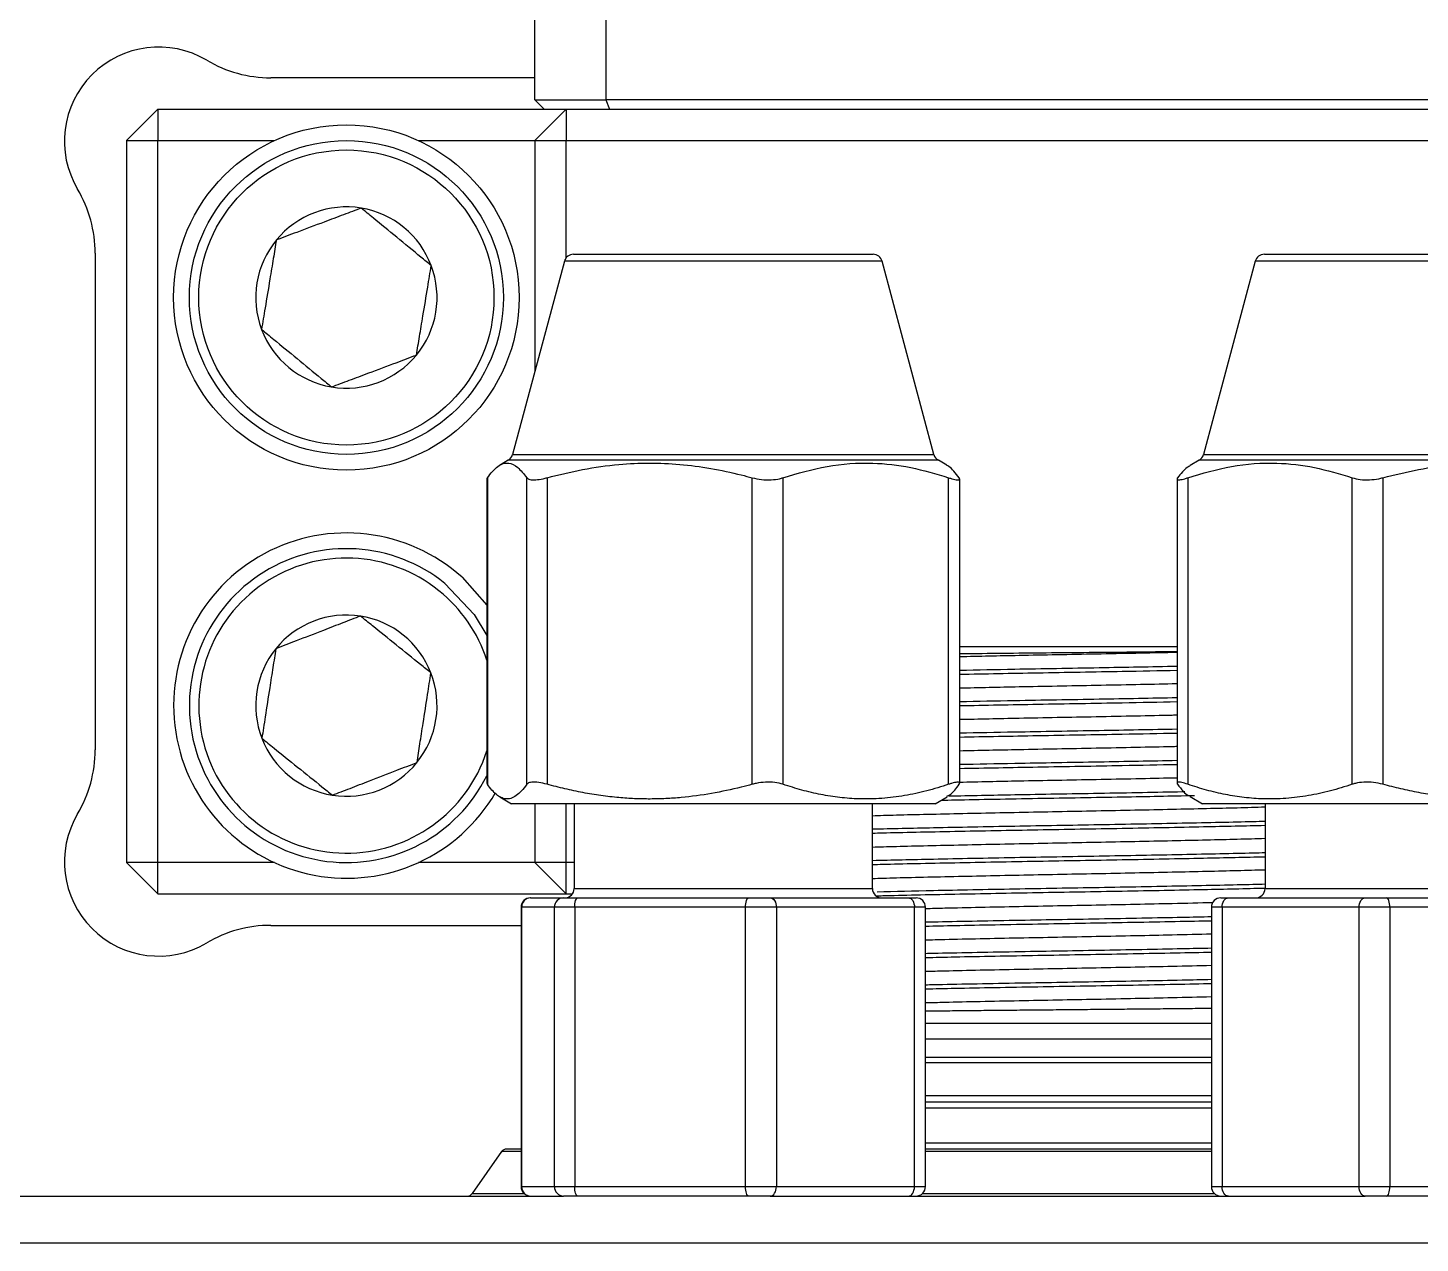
# Model space of a CAD drawing. Header units: millimetres. Extents: x 0 to 279, y 0 to 216.
# Drawn here: x 37.29 to 44.68, y 114.85 to 121.31 of the extents above; entities that cross this region are included whole.
import ezdxf

# ---------------------------------------------------------------- set-up
doc = ezdxf.new("R2010")
doc.units = ezdxf.units.MM

msp = doc.modelspace()

# ---------------------------------------------------------------- linework, layer by layer
at = {"color": 7, "linetype": 'Continuous', "lineweight": 25}
for p, q in [((39.9806, 120.9248), (39.9806, 121.6831)), ((40.3574, 121.6831), (40.3574, 120.9248)), ((39.9806, 121.0414), (38.5792, 121.0414)), ((39.9806, 120.9248), (40.3574, 120.9248)), ((40.0306, 120.8748), (39.9806, 120.9248)), ((45.2705, 120.9248), (40.3574, 120.9248)), ((40.3574, 120.9248), (40.3761, 120.8748)), ((37.814, 120.7081), (37.9806, 120.8748)), ((37.9806, 120.8748), (37.9806, 120.7081)), ((37.9806, 120.8748), (40.0306, 120.8748)), ((39.9806, 120.7081), (40.1473, 120.8748)), ((40.0306, 120.8748), (40.1473, 120.8748)), ((40.1473, 120.8748), (45.4806, 120.8748)), ((40.1473, 120.8748), (40.1473, 120.7081)), ((37.814, 120.7081), (37.9806, 120.7081)), ((37.814, 120.7081), (37.814, 116.8748)), ((37.9806, 116.8748), (37.9806, 120.7081)), ((37.9806, 120.7081), (38.5988, 120.7081)), ((39.3625, 120.7081), (39.9806, 120.7081)), ((39.9806, 120.7081), (40.1473, 120.7081)), ((39.9806, 120.7081), (39.9806, 119.4821)), ((40.1473, 120.0861), (40.1473, 120.7081)), ((40.1473, 120.7081), (45.4806, 120.7081)), ((37.6473, 120.1096), (37.6473, 117.4733)), ((40.1857, 120.1041), (41.7756, 120.1041)), ((43.8523, 120.1041), (45.4423, 120.1041)), ((40.1374, 120.067), (39.8624, 119.0407)), ((42.0989, 119.0407), (41.8239, 120.067)), ((43.8041, 120.067), (43.5291, 119.0407)), ((39.8391, 119.0104), (39.7929, 118.9837)), ((42.1674, 118.9843), (42.1222, 119.0104)), ((43.5058, 119.0104), (43.4584, 118.9831)), ((39.7261, 118.9116), (39.7261, 117.2958)), ((39.7288, 118.9179), (39.7288, 117.2902)), ((39.9376, 117.2902), (39.9376, 118.9179)), ((40.0456, 118.9179), (40.0456, 117.2902)), ((41.1335, 117.2902), (41.1335, 118.9179)), ((41.2975, 118.9179), (41.2975, 117.2902)), ((42.1766, 117.2902), (42.1766, 118.9179)), ((42.2352, 117.2965), (42.2352, 118.9116)), ((43.3889, 118.9114), (43.3889, 117.2964)), ((43.4462, 118.9179), (43.4462, 117.2902)), ((44.3177, 117.2902), (44.3177, 118.9179)), ((44.4814, 118.9179), (44.4814, 117.2902)), ((39.5942, 118.3892), (39.7261, 118.2416)), ((43.3889, 118.0207), (42.2352, 118.0207)), ((39.7288, 117.2902), (39.7279, 117.2958)), ((39.7941, 117.2237), (39.857, 117.1874)), ((42.1043, 117.1874), (42.1686, 117.2245)), ((43.4576, 117.2256), (43.5237, 117.1874)), ((40.604, 117.1874), (39.857, 117.1874)), ((39.9806, 117.1874), (39.9806, 116.8748)), ((40.1473, 116.8748), (40.1473, 117.1874)), ((40.189, 117.1874), (40.189, 116.7374)), ((42.1043, 117.1874), (40.604, 117.1874)), ((41.7723, 116.7374), (41.7723, 117.1874)), ((45.0132, 117.1874), (43.5237, 117.1874)), ((43.8556, 117.1874), (43.8556, 116.7374)), ((37.9806, 116.8748), (37.814, 116.8748)), ((37.814, 116.8748), (37.9806, 116.7081)), ((38.5988, 116.8748), (37.9806, 116.8748)), ((37.9806, 116.7081), (37.9806, 116.8748)), ((39.9806, 116.8748), (39.3625, 116.8748)), ((40.1473, 116.8748), (39.9806, 116.8748)), ((39.9806, 116.8748), (40.1473, 116.7081)), ((40.189, 116.8748), (40.1473, 116.8748)), ((40.1473, 116.7081), (40.1473, 116.8748)), ((37.9806, 116.7081), (40.1473, 116.7081)), ((39.9574, 116.6874), (39.9593, 116.6874)), ((39.9593, 116.6874), (40.1333, 116.6874)), ((40.1333, 116.6874), (40.2089, 116.6874)), ((40.1473, 116.7081), (40.1795, 116.7081)), ((40.2089, 116.6874), (41.1155, 116.6874)), ((41.1155, 116.6874), (41.2302, 116.6874)), ((41.2302, 116.6874), (41.9629, 116.6874)), ((41.9629, 116.6874), (42.0039, 116.6874)), ((43.6208, 116.6874), (43.661, 116.6874)), ((43.661, 116.6874), (44.3873, 116.6874)), ((44.3873, 116.6874), (44.5018, 116.6874)), ((44.5018, 116.6874), (45.4116, 116.6874)), ((39.9074, 116.6374), (39.9074, 115.1541)), ((40.0841, 116.6374), (39.9101, 116.6374)), ((39.9101, 116.6374), (39.9101, 115.1541)), ((40.1922, 116.6374), (40.0841, 116.6374)), ((40.0841, 115.1541), (40.0841, 116.6374)), ((41.0987, 116.6374), (40.1922, 116.6374)), ((40.1922, 116.6374), (40.1922, 115.1541)), ((41.2627, 116.6374), (41.0987, 116.6374)), ((41.0987, 115.1541), (41.0987, 116.6374)), ((41.9953, 116.6374), (41.2627, 116.6374)), ((41.2627, 116.6374), (41.2627, 115.1541)), ((41.9953, 115.1541), (41.9953, 116.6374)), ((42.0539, 115.1541), (42.0539, 116.6374)), ((43.5708, 116.6374), (43.5708, 115.1541)), ((44.3545, 116.6374), (43.6282, 116.6374)), ((43.6282, 116.6374), (43.6282, 115.1541)), ((44.3545, 115.1541), (44.3545, 116.6374)), ((44.5181, 116.6374), (44.3545, 116.6374)), ((44.5181, 116.6374), (44.5181, 115.1541)), ((45.4279, 116.6374), (44.5181, 116.6374)), ((38.5792, 116.5414), (39.9074, 116.5414)), ((43.5708, 116.0207), (42.0539, 116.0207)), ((43.5708, 115.9374), (42.0539, 115.9374)), ((42.0539, 115.6041), (43.5708, 115.6041)), ((39.8313, 115.3541), (39.9074, 115.3541)), ((42.0539, 115.3541), (43.5708, 115.3541)), ((39.804, 115.3399), (39.6489, 115.1183)), ((39.9101, 115.1541), (40.0841, 115.1541)), ((40.0841, 115.1541), (40.1922, 115.1541)), ((40.1922, 115.1541), (41.0987, 115.1541)), ((41.0987, 115.1541), (41.2627, 115.1541)), ((41.2627, 115.1541), (41.9953, 115.1541)), ((43.6282, 115.1541), (44.3545, 115.1541)), ((44.3545, 115.1541), (44.5181, 115.1541)), ((44.5181, 115.1541), (45.4279, 115.1541)), ((36.3973, 115.1041), (40.1333, 115.1041)), ((40.1333, 115.1041), (40.1332, 115.1041)), ((40.2089, 115.1041), (40.1333, 115.1041)), ((41.1155, 115.1041), (40.2089, 115.1041)), ((41.2302, 115.1041), (41.1155, 115.1041)), ((41.2325, 115.1041), (41.2302, 115.1041)), ((41.2302, 115.1041), (44.3873, 115.1041)), ((44.5018, 115.1041), (44.3897, 115.1041)), ((45.4116, 115.1041), (44.5018, 115.1041))]:
    msp.add_line(p, q, dxfattribs=at)
at = {"color": 8, "linetype": 'Continuous', "lineweight": 25}
for p, q in [((41.8239, 120.067), (40.1374, 120.067)), ((45.4906, 120.067), (43.8041, 120.067)), ((39.8624, 119.0407), (40.6058, 119.0407)), ((40.6058, 119.0407), (42.0989, 119.0407)), ((43.5291, 119.0407), (45.0115, 119.0407)), ((40.598, 119.0104), (39.8391, 119.0104)), ((42.1222, 119.0104), (40.598, 119.0104)), ((45.0191, 119.0104), (43.5058, 119.0104)), ((40.189, 116.7374), (40.7153, 116.7374)), ((40.7153, 116.7374), (41.7723, 116.7374)), ((43.8556, 116.7374), (44.9051, 116.7374)), ((39.9101, 116.6374), (39.9074, 116.6374)), ((42.0539, 116.6374), (41.9953, 116.6374)), ((43.6282, 116.6374), (43.5708, 116.6374)), ((42.0539, 115.8412), (43.5708, 115.8412)), ((43.5708, 115.8123), (42.0539, 115.8123)), ((42.0539, 115.6374), (43.5708, 115.6374)), ((43.5708, 115.5707), (42.0539, 115.5707)), ((42.0539, 115.3874), (43.5708, 115.3874)), ((39.9074, 115.3399), (39.804, 115.3399)), ((43.5708, 115.3399), (42.0539, 115.3399)), ((39.9074, 115.1541), (39.9101, 115.1541)), ((41.9953, 115.1541), (42.0539, 115.1541)), ((43.5708, 115.1541), (43.6282, 115.1541)), ((39.6489, 115.1183), (39.9225, 115.1183)), ((42.0388, 115.1183), (42.814, 115.1183)), ((42.814, 115.1183), (43.5859, 115.1183)), ((49.4806, 114.8541), (36.1473, 114.8541))]:
    msp.add_line(p, q, dxfattribs=at)
at = {"color": 7, "linetype": 'Continuous', "lineweight": 25, "flags": 128}
for points in [[(39.5034, 118.357), (39.6591, 118.1919), (39.7261, 118.0806)], [(40.1922, 116.6374), (40.1925, 116.6472), (40.1934, 116.6565), (40.195, 116.6652), (40.1971, 116.6728), (40.1996, 116.679), (40.2025, 116.6836), (40.2057, 116.6864), (40.2089, 116.6874)], [(41.0987, 116.6374), (41.0991, 116.6472), (41.1, 116.6565), (41.1016, 116.6652), (41.1037, 116.6728), (41.1062, 116.679), (41.1091, 116.6836), (41.1122, 116.6864), (41.1155, 116.6874)], [(41.2302, 116.6874), (41.2366, 116.6864), (41.2427, 116.6836), (41.2483, 116.679), (41.2532, 116.6728), (41.2572, 116.6652), (41.2602, 116.6565), (41.262, 116.6472), (41.2627, 116.6374)], [(41.9629, 116.6874), (41.9692, 116.6864), (41.9753, 116.6836), (41.9809, 116.679), (41.9858, 116.6728), (41.9898, 116.6652), (41.9928, 116.6565), (41.9947, 116.6472), (41.9953, 116.6374)], [(43.6282, 116.6374), (43.6288, 116.6472), (43.6307, 116.6565), (43.6337, 116.6652), (43.6378, 116.6728), (43.6428, 116.679), (43.6484, 116.6836), (43.6546, 116.6864), (43.661, 116.6874)], [(44.3545, 116.6374), (44.3551, 116.6472), (44.3569, 116.6565), (44.36, 116.6652), (44.3641, 116.6728), (44.369, 116.679), (44.3747, 116.6836), (44.3809, 116.6864), (44.3873, 116.6874)], [(44.5181, 116.6374), (44.5177, 116.6472), (44.5168, 116.6565), (44.5153, 116.6652), (44.5133, 116.6728), (44.5108, 116.679), (44.508, 116.6836), (44.505, 116.6864), (44.5018, 116.6874)], [(40.2089, 115.1041), (40.2057, 115.105), (40.2025, 115.1079), (40.1996, 115.1125), (40.1971, 115.1187), (40.195, 115.1263), (40.1934, 115.1349), (40.1925, 115.1443), (40.1922, 115.1541)], [(41.1155, 115.1041), (41.1122, 115.105), (41.1091, 115.1079), (41.1062, 115.1125), (41.1037, 115.1187), (41.1016, 115.1263), (41.1, 115.1349), (41.0991, 115.1443), (41.0987, 115.1541)], [(41.2302, 115.1041), (41.2366, 115.105), (41.2427, 115.1079), (41.2483, 115.1125), (41.2532, 115.1187), (41.2572, 115.1263), (41.2602, 115.1349), (41.262, 115.1443), (41.2627, 115.1541)], [(41.9629, 115.1041), (41.9692, 115.105), (41.9753, 115.1079), (41.9809, 115.1125), (41.9858, 115.1187), (41.9898, 115.1263), (41.9928, 115.1349), (41.9947, 115.1443), (41.9953, 115.1541)], [(43.661, 115.1041), (43.6546, 115.105), (43.6484, 115.1079), (43.6428, 115.1125), (43.6378, 115.1187), (43.6337, 115.1263), (43.6307, 115.1349), (43.6288, 115.1443), (43.6282, 115.1541)], [(44.3873, 115.1041), (44.3809, 115.105), (44.3747, 115.1079), (44.369, 115.1125), (44.3641, 115.1187), (44.36, 115.1263), (44.3569, 115.1349), (44.3551, 115.1443), (44.3545, 115.1541)], [(44.5018, 115.1041), (44.505, 115.105), (44.508, 115.1079), (44.5108, 115.1125), (44.5133, 115.1187), (44.5153, 115.1263), (44.5168, 115.1349), (44.5177, 115.1443), (44.5181, 115.1541)]]:
    msp.add_lwpolyline(points, dxfattribs=at)
at = {"color": 7, "linetype": 'Continuous', "lineweight": 25}
for radius in [0.9167, 0.8333, 0.7833]:
    msp.add_circle((38.9806, 119.8748), radius, dxfattribs=at)
for centre, radius, start, end in [((37.9842, 120.7045), 0.5, 59.33777, 210.66223), ((38.5792, 121.7081), 0.6667, 239.33777, 270), ((36.9806, 120.1096), 0.6667, 0, 30.66223), ((38.9806, 119.8748), 0.4811, 80.58786, 140.58786), ((38.9806, 119.8748), 0.4811, 20.58786, 80.58786), ((38.9806, 119.8748), 0.4811, 140.58786, 200.58786), ((40.1857, 120.0541), 0.05, 90, 165), ((41.7756, 120.0541), 0.05, 15, 90), ((43.8523, 120.0541), 0.05, 90, 165), ((38.9806, 119.8748), 0.4811, 320.58786, 20.58786), ((38.9806, 119.8748), 0.4811, 200.58786, 260.58786), ((38.9806, 119.8748), 0.4811, 260.58786, 320.58786), ((39.8141, 119.0537), 0.05, 300, 345), ((42.1472, 119.0537), 0.05, 195, 240), ((43.4808, 119.0537), 0.05, 300, 345), ((38.9806, 117.7081), 0.9167, 47.98749, 329.72353), ((38.9806, 117.7081), 0.8333, 51.14524, 333.44699), ((38.9806, 117.7081), 0.7833, 51.14524, 342.10444), ((38.9806, 117.7081), 0.7833, 17.89556, 51.14524), ((38.9806, 117.7081), 0.4811, 81.14524, 141.14524), ((38.9806, 117.7081), 0.4811, 21.14524, 81.14524), ((38.9806, 117.7081), 0.4811, 141.14524, 201.14524), ((38.9806, 117.7081), 0.4811, 321.14524, 21.14524), ((38.9806, 117.7081), 0.4811, 201.14524, 261.14524), ((36.9806, 117.4733), 0.6667, 329.33777, 0), ((38.9806, 117.7081), 0.4811, 261.14524, 321.14524), ((37.9842, 116.8783), 0.5, 149.33777, 300.66223), ((39.9574, 116.6374), 0.05, 90, 180), ((39.9597, 116.6378), 0.0496, 90.47991, 180.472), ((40.1337, 116.6378), 0.0496, 90.47991, 180.472), ((40.139, 116.7374), 0.05, 270, 0), ((41.8223, 116.7374), 0.05, 180, 270), ((42.0039, 116.6374), 0.05, 0, 90), ((43.6208, 116.6374), 0.05, 90, 180), ((43.8056, 116.7374), 0.05, 270, 0), ((38.5792, 115.8748), 0.6667, 90, 120.66223), ((39.8313, 115.3207), 0.0333, 90, 145), ((39.9574, 115.1541), 0.05, 180, 270), ((39.9597, 115.1537), 0.0496, 179.528, 269.52009), ((40.1337, 115.1537), 0.0496, 179.528, 269.52009), ((42.0039, 115.1541), 0.05, 270, 0), ((43.6208, 115.1541), 0.05, 180, 270), ((39.6216, 115.1374), 0.0333, 270, 325)]:
    msp.add_arc(centre, radius, start, end, dxfattribs=at)
for points, knots in [([(39.0593, 120.3494), (39.0285, 120.3378), (38.9657, 120.3142), (38.8493, 120.2705), (38.7243, 120.2236), (38.6444, 120.1935), (38.6089, 120.1802)], [0, 0, 0, 0, 0.216454, 0.440309, 0.751899, 1, 1, 1, 1]), ([(39.431, 120.0439), (39.4128, 120.0589), (39.3552, 120.1063), (39.2493, 120.1933), (39.1397, 120.2833), (39.0805, 120.332), (39.0593, 120.3494)], [0, 0, 0, 0, 0.1560255, 0.4937074, 0.8190578, 1, 1, 1, 1]), ([(38.6089, 120.1802), (38.6035, 120.1477), (38.5926, 120.0816), (38.5722, 119.9588), (38.5504, 119.8272), (38.5364, 119.7429), (38.5302, 119.7056)], [0, 0, 0, 0, 0.216454, 0.440309, 0.751899, 1, 1, 1, 1]), ([(39.3524, 119.5693), (39.3578, 119.6018), (39.3687, 119.6679), (39.3891, 119.7907), (39.4109, 119.9223), (39.4249, 120.0066), (39.431, 120.0439)], [0, 0, 0, 0, 0.2164543, 0.440309, 0.7518987, 1, 1, 1, 1]), ([(38.5302, 119.7056), (38.5514, 119.6882), (38.6107, 119.6395), (38.7202, 119.5495), (38.8261, 119.4624), (38.8838, 119.4151), (38.902, 119.4001)], [0, 0, 0, 0, 0.180942, 0.506293, 0.843975, 1, 1, 1, 1]), ([(38.902, 119.4001), (38.9328, 119.4117), (38.9956, 119.4353), (39.112, 119.479), (39.237, 119.5259), (39.3169, 119.556), (39.3524, 119.5693)], [0, 0, 0, 0, 0.216454, 0.440309, 0.751899, 1, 1, 1, 1]), ([(39.7288, 118.9179), (39.7473, 118.9409), (39.7844, 118.9873), (39.8387, 119.0022), (39.8902, 118.9781), (39.9217, 118.9381), (39.9376, 118.9179)], [0, 0, 0, 0, 0.268062, 0.540933, 0.768865, 1, 1, 1, 1]), ([(40.0456, 118.9179), (40.1083, 118.9336), (40.2342, 118.9651), (40.4692, 118.9978), (40.7532, 118.9982), (40.9884, 118.9563), (41.1145, 118.9229), (41.1335, 118.9179)], [0, 0, 0, 0, 0.175621, 0.35239, 0.645527, 0.94658, 1, 1, 1, 1]), ([(41.2975, 118.9179), (41.375, 118.9409), (41.5316, 118.9873), (41.7603, 119.0022), (41.9771, 118.9781), (42.1098, 118.9381), (42.1766, 118.9179)], [0, 0, 0, 0, 0.268062, 0.540933, 0.768865, 1, 1, 1, 1]), ([(42.2325, 118.9179), (42.2233, 118.93), (42.205, 118.9541), (42.183, 118.9756), (42.1702, 118.9817), (42.1669, 118.9832)], [0, 0, 0, 0, 0.423407, 0.848289, 1, 1, 1, 1]), ([(43.4588, 118.9824), (43.4533, 118.9792), (43.4393, 118.9711), (43.417, 118.9496), (43.4003, 118.9285), (43.3919, 118.9179)], [0, 0, 0, 0, 0.243586, 0.621275, 1, 1, 1, 1]), ([(43.4462, 118.9179), (43.5231, 118.9409), (43.6784, 118.9873), (43.9051, 119.0022), (44.1199, 118.9781), (44.2515, 118.9381), (44.3177, 118.9179)], [0, 0, 0, 0, 0.268062, 0.540933, 0.768865, 1, 1, 1, 1]), ([(44.4814, 118.9179), (44.5443, 118.9336), (44.6705, 118.9651), (44.9065, 118.9978), (45.1915, 118.9982), (45.4275, 118.9563), (45.554, 118.9229), (45.5731, 118.9179)], [0, 0, 0, 0, 0.175621, 0.35239, 0.645527, 0.94658, 1, 1, 1, 1]), ([(39.7265, 118.9116), (39.7264, 118.9121), (39.7259, 118.9136), (39.7276, 118.9161), (39.7288, 118.9179)], [0, 0, 0, 0, 0.273503, 1, 1, 1, 1]), ([(39.9376, 118.9179), (39.9421, 118.9143), (39.9511, 118.9069), (39.9831, 118.9057), (40.017, 118.9106), (40.0389, 118.9162), (40.0456, 118.9179)], [0, 0, 0, 0, 0.293122, 0.586708, 0.872149, 1, 1, 1, 1]), ([(41.1335, 118.9179), (41.1499, 118.9143), (41.1828, 118.9069), (41.2348, 118.9057), (41.2732, 118.9106), (41.2917, 118.9162), (41.2975, 118.9179)], [0, 0, 0, 0, 0.293122, 0.586708, 0.872149, 1, 1, 1, 1]), ([(42.1766, 118.9179), (42.1827, 118.916), (42.195, 118.912), (42.2101, 118.9083), (42.2223, 118.9064), (42.2306, 118.9066), (42.235, 118.9087), (42.2357, 118.9125), (42.2335, 118.9162), (42.2325, 118.9179)], [0, 0, 0, 0, 0.144611, 0.293223, 0.437895, 0.587008, 0.727792, 0.872544, 1, 1, 1, 1]), ([(43.3919, 118.9179), (43.3907, 118.916), (43.3882, 118.912), (43.3893, 118.9083), (43.3942, 118.9064), (43.4028, 118.9066), (43.4151, 118.9087), (43.4295, 118.9125), (43.4409, 118.9162), (43.4462, 118.9179)], [0, 0, 0, 0, 0.144611, 0.293223, 0.437895, 0.587008, 0.727792, 0.872544, 1, 1, 1, 1]), ([(44.3177, 118.9179), (44.3315, 118.9143), (44.3589, 118.9069), (44.4099, 118.9057), (44.4518, 118.9106), (44.4744, 118.9162), (44.4814, 118.9179)], [0, 0, 0, 0, 0.293122, 0.586708, 0.872149, 1, 1, 1, 1]), ([(39.0547, 118.1835), (39.024, 118.1716), (38.9614, 118.1474), (38.8454, 118.1025), (38.7209, 118.0544), (38.6413, 118.0236), (38.606, 118.0099)], [0, 0, 0, 0, 0.216454, 0.440309, 0.751899, 1, 1, 1, 1]), ([(39.4294, 117.8816), (39.411, 117.8964), (39.3529, 117.9432), (39.2462, 118.0292), (39.1358, 118.1182), (39.076, 118.1663), (39.0547, 118.1835)], [0, 0, 0, 0, 0.156025, 0.493707, 0.819058, 1, 1, 1, 1]), ([(38.606, 118.0099), (38.6009, 117.9774), (38.5906, 117.9111), (38.5714, 117.7882), (38.5509, 117.6563), (38.5377, 117.5719), (38.5319, 117.5345)], [0, 0, 0, 0, 0.216454, 0.440309, 0.751899, 1, 1, 1, 1]), ([(43.3889, 117.994), (43.3284, 117.9934), (43.197, 117.9919), (42.9809, 117.9898), (42.7494, 117.9877), (42.5213, 117.9855), (42.3467, 117.9837), (42.2569, 117.9827), (42.2352, 117.9825)], [0, 0, 0, 0, 0.166479, 0.361952, 0.551915, 0.747301, 0.938846, 1, 1, 1, 1]), ([(43.3889, 117.9903), (43.3802, 117.9901), (43.2548, 117.9872), (42.9613, 117.9813), (42.5689, 117.9742), (42.3388, 117.9691), (42.2352, 117.9669)], [0, 0, 0, 0, 0.0260216, 0.3756294, 0.7187756, 1, 1, 1, 1]), ([(39.3553, 117.4063), (39.3604, 117.4388), (39.3707, 117.5051), (39.3899, 117.628), (39.4104, 117.7599), (39.4236, 117.8442), (39.4294, 117.8816)], [0, 0, 0, 0, 0.216454, 0.440309, 0.751899, 1, 1, 1, 1]), ([(43.3889, 117.916), (43.2528, 117.9133), (42.9745, 117.9079), (42.5648, 117.9012), (42.331, 117.8965), (42.2352, 117.8946)], [0, 0, 0, 0, 0.3611592, 0.7383068, 1, 1, 1, 1]), ([(42.2352, 117.8746), (42.3716, 117.8773), (42.6501, 117.8827), (43.0598, 117.8894), (43.2934, 117.8941), (43.3889, 117.896)], [0, 0, 0, 0, 0.3621962, 0.7393626, 1, 1, 1, 1]), ([(43.3889, 117.8237), (43.3802, 117.8235), (43.2548, 117.8205), (42.9613, 117.8147), (42.5689, 117.8075), (42.3388, 117.8025), (42.2352, 117.8002)], [0, 0, 0, 0, 0.0260216, 0.3756294, 0.7187756, 1, 1, 1, 1]), ([(43.3889, 117.7493), (43.2528, 117.7466), (42.9745, 117.7413), (42.5648, 117.7346), (42.331, 117.7299), (42.2352, 117.7279)], [0, 0, 0, 0, 0.361159, 0.738307, 1, 1, 1, 1]), ([(42.2352, 117.708), (42.3716, 117.7106), (42.6501, 117.716), (43.0598, 117.7227), (43.2934, 117.7274), (43.3889, 117.7293)], [0, 0, 0, 0, 0.362196, 0.739363, 1, 1, 1, 1]), ([(43.3889, 117.657), (43.3802, 117.6568), (43.2548, 117.6539), (42.9613, 117.648), (42.5689, 117.6408), (42.3388, 117.6358), (42.2352, 117.6335)], [0, 0, 0, 0, 0.0260216, 0.3756294, 0.7187756, 1, 1, 1, 1]), ([(43.3889, 117.5826), (43.2528, 117.58), (42.9745, 117.5746), (42.5648, 117.5679), (42.331, 117.5632), (42.2352, 117.5613)], [0, 0, 0, 0, 0.361159, 0.738307, 1, 1, 1, 1]), ([(42.2352, 117.5413), (42.3716, 117.5439), (42.6501, 117.5493), (43.0598, 117.5561), (43.2934, 117.5607), (43.3889, 117.5626)], [0, 0, 0, 0, 0.362196, 0.739363, 1, 1, 1, 1]), ([(38.5319, 117.5345), (38.5533, 117.5173), (38.613, 117.4692), (38.7234, 117.3803), (38.8301, 117.2943), (38.8882, 117.2475), (38.9066, 117.2327)], [0, 0, 0, 0, 0.180942, 0.506293, 0.843975, 1, 1, 1, 1]), ([(43.3889, 117.4903), (43.3802, 117.4901), (43.2548, 117.4872), (42.9613, 117.4813), (42.5689, 117.4742), (42.3388, 117.4691), (42.2352, 117.4669)], [0, 0, 0, 0, 0.026022, 0.375629, 0.718776, 1, 1, 1, 1]), ([(43.3889, 117.416), (43.2528, 117.4133), (42.9745, 117.4079), (42.5648, 117.4012), (42.331, 117.3965), (42.2352, 117.3946)], [0, 0, 0, 0, 0.361159, 0.738307, 1, 1, 1, 1]), ([(38.9066, 117.2327), (38.9373, 117.2446), (38.9999, 117.2688), (39.1159, 117.3136), (39.2404, 117.3618), (39.32, 117.3926), (39.3553, 117.4063)], [0, 0, 0, 0, 0.216454, 0.440309, 0.751899, 1, 1, 1, 1]), ([(42.2352, 117.3746), (42.3716, 117.3773), (42.6501, 117.3827), (43.0598, 117.3894), (43.2934, 117.3941), (43.3889, 117.396)], [0, 0, 0, 0, 0.362196, 0.739363, 1, 1, 1, 1]), ([(39.9376, 117.2902), (39.9284, 117.278), (39.9101, 117.2536), (39.882, 117.2282), (39.8534, 117.2132), (39.8262, 117.2109), (39.8005, 117.2189), (39.7765, 117.2349), (39.7526, 117.2584), (39.7367, 117.2796), (39.7288, 117.2902)], [0, 0, 0, 0, 0.133791, 0.268048, 0.404118, 0.540981, 0.654717, 0.768908, 0.884296, 1, 1, 1, 1]), ([(40.0456, 117.2902), (40.0302, 117.2939), (39.9994, 117.3012), (39.9634, 117.3024), (39.9444, 117.2976), (39.9392, 117.292), (39.9376, 117.2902)], [0, 0, 0, 0, 0.293122, 0.586708, 0.872149, 1, 1, 1, 1]), ([(41.1335, 117.2902), (41.1145, 117.2852), (41.0434, 117.2664), (40.9185, 117.2398), (40.7843, 117.2214), (40.6756, 117.2137), (40.593, 117.2116), (40.51, 117.2134), (40.4227, 117.2193), (40.3311, 117.2298), (40.2354, 117.2457), (40.1401, 117.2656), (40.0772, 117.282), (40.0456, 117.2902)], [0, 0, 0, 0, 0.053387, 0.199802, 0.346927, 0.421786, 0.496781, 0.572193, 0.647747, 0.735395, 0.823228, 0.911549, 1, 1, 1, 1]), ([(41.2975, 117.2902), (41.2836, 117.2939), (41.256, 117.3012), (41.2049, 117.3024), (41.163, 117.2976), (41.1405, 117.292), (41.1335, 117.2902)], [0, 0, 0, 0, 0.293122, 0.586708, 0.872149, 1, 1, 1, 1]), ([(42.1766, 117.2902), (42.138, 117.278), (42.0607, 117.2536), (41.9424, 117.2282), (41.8221, 117.2132), (41.7074, 117.2109), (41.5993, 117.2189), (41.4982, 117.2349), (41.3974, 117.2584), (41.3308, 117.2796), (41.2975, 117.2902)], [0, 0, 0, 0, 0.1337907, 0.2680476, 0.4041181, 0.5409812, 0.6547168, 0.7689082, 0.8842959, 1, 1, 1, 1]), ([(42.1669, 117.2274), (42.1728, 117.2298), (42.195, 117.2387), (42.2166, 117.2684), (42.2325, 117.2902)], [0, 0, 0, 0, 0.268133, 1, 1, 1, 1]), ([(42.2325, 117.2902), (42.2336, 117.2922), (42.2359, 117.2962), (42.2346, 117.2999), (42.2295, 117.3017), (42.2206, 117.3016), (42.2081, 117.2994), (42.1934, 117.2957), (42.182, 117.292), (42.1766, 117.2902)], [0, 0, 0, 0, 0.144611, 0.293223, 0.437895, 0.587008, 0.727792, 0.872544, 1, 1, 1, 1]), ([(43.387, 117.3236), (43.379, 117.3234), (43.2542, 117.3205), (42.9613, 117.3147), (42.5689, 117.3075), (42.3388, 117.3025), (42.2352, 117.3002)], [0, 0, 0, 0, 0.024228, 0.37448, 0.718258, 1, 1, 1, 1]), ([(43.4462, 117.2902), (43.4344, 117.2939), (43.4108, 117.3012), (43.3914, 117.3024), (43.3872, 117.2976), (43.3908, 117.292), (43.3919, 117.2902)], [0, 0, 0, 0, 0.293122, 0.586708, 0.872149, 1, 1, 1, 1]), ([(43.3919, 117.2902), (43.4113, 117.2639), (43.4334, 117.2338), (43.456, 117.2284), (43.4588, 117.2277)], [0, 0, 0, 0, 0.878019, 1, 1, 1, 1]), ([(44.3177, 117.2902), (44.2795, 117.278), (44.2029, 117.2536), (44.0856, 117.2282), (43.9663, 117.2132), (43.8526, 117.2109), (43.7455, 117.2189), (43.6453, 117.2349), (43.5453, 117.2584), (43.4793, 117.2796), (43.4462, 117.2902)], [0, 0, 0, 0, 0.1337907, 0.2680476, 0.4041181, 0.5409812, 0.6547168, 0.7689082, 0.8842959, 1, 1, 1, 1]), ([(44.4814, 117.2902), (44.4649, 117.2939), (44.432, 117.3012), (44.38, 117.3024), (44.3418, 117.2976), (44.3234, 117.292), (44.3177, 117.2902)], [0, 0, 0, 0, 0.293122, 0.586708, 0.872149, 1, 1, 1, 1]), ([(45.5731, 117.2902), (45.554, 117.2852), (45.4827, 117.2664), (45.3573, 117.2398), (45.2227, 117.2214), (45.1136, 117.2137), (45.0306, 117.2116), (44.9474, 117.2134), (44.8597, 117.2193), (44.7678, 117.2298), (44.6718, 117.2457), (44.5762, 117.2656), (44.513, 117.282), (44.4814, 117.2902)], [0, 0, 0, 0, 0.053387, 0.199802, 0.346927, 0.421786, 0.496781, 0.572193, 0.647747, 0.735395, 0.823228, 0.911549, 1, 1, 1, 1]), ([(42.1363, 117.2059), (42.1606, 117.2064), (42.311, 117.2097), (42.6479, 117.2159), (43.0915, 117.2233), (43.356, 117.2286), (43.4822, 117.2311)], [0, 0, 0, 0, 0.062546, 0.388361, 0.708156, 1, 1, 1, 1]), ([(43.431, 117.2501), (43.4258, 117.25), (43.2928, 117.2471), (42.9763, 117.2414), (42.5456, 117.2342), (42.2921, 117.2291), (42.177, 117.2268)], [0, 0, 0, 0, 0.014333, 0.366554, 0.712265, 1, 1, 1, 1]), ([(43.8556, 117.1687), (43.8081, 117.1673), (43.6726, 117.1633), (43.3667, 117.1564), (42.9653, 117.148), (42.5418, 117.1403), (42.1539, 117.1318), (41.8856, 117.1259), (41.7912, 117.1225), (41.7723, 117.1218)], [0, 0, 0, 0, 0.092277, 0.263217, 0.437826, 0.609209, 0.784467, 0.956846, 1, 1, 1, 1]), ([(43.8556, 117.0928), (43.8347, 117.0923), (43.7157, 117.0892), (43.4179, 117.0831), (42.9807, 117.0747), (42.5205, 117.0671), (42.0955, 117.0588), (41.876, 117.0537), (41.7723, 117.0513)], [0, 0, 0, 0, 0.0412968, 0.2341036, 0.4313245, 0.6249007, 0.8228552, 1, 1, 1, 1]), ([(41.7723, 117.0311), (41.7904, 117.0316), (41.9028, 117.0348), (42.2064, 117.0408), (42.6439, 117.0492), (43.1047, 117.0569), (43.5306, 117.0652), (43.7512, 117.0703), (43.8556, 117.0727)], [0, 0, 0, 0, 0.037664, 0.233904, 0.430885, 0.624227, 0.821941, 1, 1, 1, 1]), ([(43.8556, 117.002), (43.8081, 117.0006), (43.6726, 116.9966), (43.3667, 116.9897), (42.9653, 116.9814), (42.5418, 116.9737), (42.1539, 116.9651), (41.8856, 116.9592), (41.7912, 116.9559), (41.7723, 116.9552)], [0, 0, 0, 0, 0.092277, 0.263217, 0.437826, 0.609209, 0.784467, 0.956846, 1, 1, 1, 1]), ([(43.8556, 116.9262), (43.8347, 116.9256), (43.7157, 116.9225), (43.4179, 116.9164), (42.9807, 116.9081), (42.5205, 116.9004), (42.0955, 116.8921), (41.876, 116.887), (41.7723, 116.8846)], [0, 0, 0, 0, 0.0412968, 0.2341036, 0.4313245, 0.6249007, 0.8228552, 1, 1, 1, 1]), ([(41.7723, 116.8644), (41.7904, 116.8649), (41.9028, 116.8681), (42.2064, 116.8741), (42.6439, 116.8825), (43.1047, 116.8902), (43.5306, 116.8985), (43.7512, 116.9036), (43.8556, 116.906)], [0, 0, 0, 0, 0.037664, 0.233904, 0.430885, 0.624227, 0.821941, 1, 1, 1, 1]), ([(43.8556, 116.8353), (43.8081, 116.8339), (43.6726, 116.83), (43.3667, 116.823), (42.9653, 116.8147), (42.5418, 116.807), (42.1539, 116.7984), (41.8856, 116.7926), (41.7912, 116.7892), (41.7723, 116.7885)], [0, 0, 0, 0, 0.092277, 0.263217, 0.437826, 0.609209, 0.784467, 0.956846, 1, 1, 1, 1]), ([(43.8556, 116.7595), (43.8347, 116.759), (43.7157, 116.7558), (43.418, 116.7497), (42.9806, 116.7414), (42.5207, 116.7337), (42.1048, 116.7256), (41.8927, 116.7207), (41.7966, 116.7185)], [0, 0, 0, 0, 0.041852, 0.23725, 0.437121, 0.633299, 0.833914, 1, 1, 1, 1]), ([(41.7927, 116.6983), (41.8042, 116.6986), (41.9109, 116.7016), (42.2071, 116.7075), (42.6437, 116.7159), (43.1047, 116.7236), (43.5306, 116.7319), (43.7511, 116.7369), (43.8556, 116.7394)], [0, 0, 0, 0, 0.0242165, 0.2231983, 0.4229326, 0.6189758, 0.8194531, 1, 1, 1, 1]), ([(43.5781, 116.6614), (43.5083, 116.6598), (43.3245, 116.6554), (42.9618, 116.648), (42.5471, 116.6404), (42.2292, 116.6337), (42.0875, 116.6302), (42.0539, 116.6293)], [0, 0, 0, 0, 0.156549, 0.41231, 0.663344, 0.920057, 1, 1, 1, 1]), ([(43.5708, 116.5864), (43.5201, 116.5853), (43.344, 116.5815), (42.9759, 116.5747), (42.5251, 116.5671), (42.2019, 116.5609), (42.0681, 116.5579), (42.0539, 116.5576)], [0, 0, 0, 0, 0.11523, 0.400256, 0.680015, 0.966101, 1, 1, 1, 1]), ([(42.0539, 116.5375), (42.1048, 116.5386), (42.2806, 116.5424), (42.6492, 116.5492), (43.0999, 116.5569), (43.423, 116.563), (43.5569, 116.566), (43.5708, 116.5663)], [0, 0, 0, 0, 0.115968, 0.400938, 0.680641, 0.966671, 1, 1, 1, 1]), ([(43.5708, 116.4946), (43.5034, 116.493), (43.3218, 116.4886), (42.9617, 116.4813), (42.5471, 116.4737), (42.2292, 116.467), (42.0875, 116.4635), (42.0539, 116.4627)], [0, 0, 0, 0, 0.152103, 0.409213, 0.66157, 0.919636, 1, 1, 1, 1]), ([(43.5708, 116.4198), (43.5201, 116.4187), (43.344, 116.4148), (42.9759, 116.4081), (42.5251, 116.4004), (42.2019, 116.3943), (42.0681, 116.3913), (42.0539, 116.3909)], [0, 0, 0, 0, 0.11523, 0.400256, 0.680015, 0.966101, 1, 1, 1, 1]), ([(42.0539, 116.3708), (42.1048, 116.3719), (42.2806, 116.3758), (42.6492, 116.3826), (43.0999, 116.3902), (43.423, 116.3963), (43.5569, 116.3993), (43.5708, 116.3997)], [0, 0, 0, 0, 0.115968, 0.400938, 0.680641, 0.966671, 1, 1, 1, 1]), ([(43.5708, 116.3279), (43.5034, 116.3263), (43.3218, 116.322), (42.9617, 116.3147), (42.5471, 116.307), (42.2292, 116.3004), (42.0875, 116.2968), (42.0539, 116.296)], [0, 0, 0, 0, 0.1521031, 0.4092125, 0.66157, 0.9196359, 1, 1, 1, 1]), ([(43.5708, 116.2531), (43.5201, 116.252), (43.344, 116.2482), (42.9759, 116.2414), (42.5251, 116.2338), (42.2019, 116.2276), (42.0681, 116.2246), (42.0539, 116.2243)], [0, 0, 0, 0, 0.11523, 0.400256, 0.680015, 0.966101, 1, 1, 1, 1]), ([(42.0539, 116.2041), (42.1048, 116.2053), (42.2806, 116.2091), (42.6492, 116.2159), (43.0999, 116.2235), (43.423, 116.2297), (43.5569, 116.2327), (43.5708, 116.233)], [0, 0, 0, 0, 0.115968, 0.400938, 0.680641, 0.966671, 1, 1, 1, 1]), ([(43.5708, 116.1613), (43.5034, 116.1597), (43.3218, 116.1553), (42.9617, 116.148), (42.5471, 116.1404), (42.2292, 116.1337), (42.0875, 116.1302), (42.0539, 116.1293)], [0, 0, 0, 0, 0.152103, 0.409213, 0.66157, 0.919636, 1, 1, 1, 1]), ([(42.0539, 116.087), (42.0584, 116.0871), (42.0952, 116.0875), (42.17, 116.0883), (42.2781, 116.0894), (42.392, 116.0906), (42.5085, 116.0917), (42.6273, 116.0928), (42.747, 116.0939), (42.8689, 116.095), (42.9901, 116.0961), (43.1101, 116.0972), (43.2279, 116.0983), (43.3444, 116.0994), (43.4564, 116.1006), (43.5323, 116.1014), (43.5685, 116.1018), (43.5708, 116.1018)], [0, 0, 0, 0, 0.010277, 0.084405, 0.159582, 0.235292, 0.312096, 0.386501, 0.461964, 0.537965, 0.615061, 0.689801, 0.765591, 0.841912, 0.919328, 0.994668, 1, 1, 1, 1])]:
    msp.add_open_spline(points, degree=3, knots=knots, dxfattribs=at)

doc.saveas('drawing.dxf')
